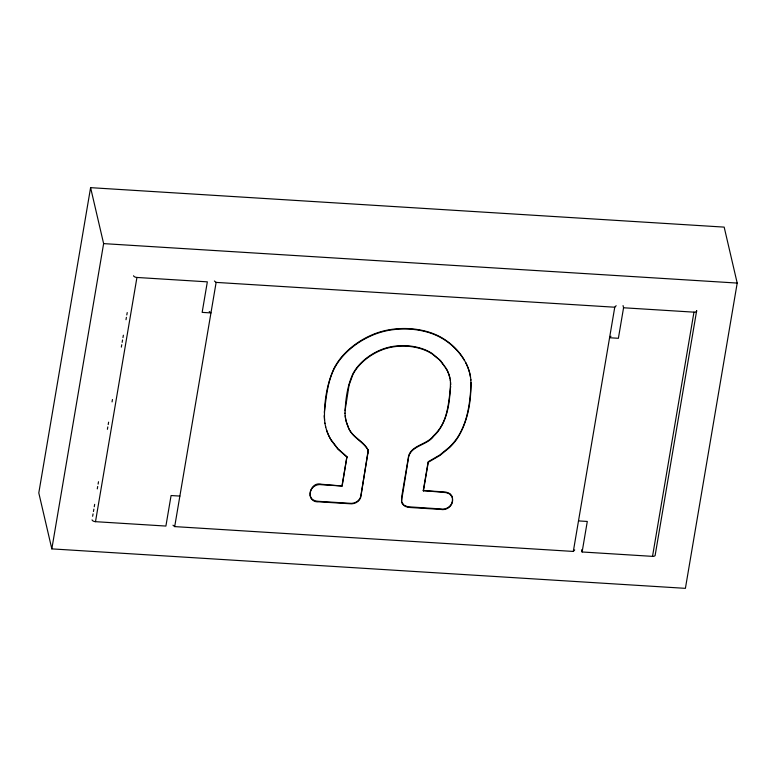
<?xml version="1.0" encoding="UTF-8"?>
<svg xmlns="http://www.w3.org/2000/svg" width="776" height="776" viewBox="0 0 776 776"><rect width="100%" height="100%" fill="white"/><g stroke="black" fill="none" stroke-linecap="round" stroke-linejoin="round"><path stroke-width="1.16" d="M345.039 413.501C345.417 400.144 347.202 386.235 352.828 373.993A48.151 40.701 -13.1 0 1 357.872 366.388C364.293 358.755 372.8 352.964 382.073 349.345A47.734 40.352 -13.1 0 1 391.599 346.659C402.317 344.728 413.618 345.485 423.851 349.297A47.763 40.371 -13.1 0 1 432.057 353.449L440.739 360.811L447.121 370.346A48.374 40.886 -13.1 0 1 449.944 378.29M368.096 452.844L367.95 450.487M450.701 386.38C448.615 401.696 447.995 418.943 437.557 431.446A49.392 41.749 -13.1 0 1 433.493 435.811C426.829 445.269 409.311 445.104 408.205 458.47L401.58 497.523L401.658 501.917M452.466 499.026C452.99 505.448 446.753 510.094 440.681 508.94L407.866 506.757L404.248 505.409L401.774 502.276M345.039 410.746L349.074 385.08L352.935 374.459A48.151 40.701 -13.1 0 1 357.978 366.864C364.4 359.22 372.907 353.429 382.18 349.811A47.734 40.352 -13.1 0 1 391.705 347.124C402.424 345.194 413.724 345.95 423.958 349.763A47.763 40.371 -13.1 0 1 432.164 353.914L439.245 359.618L444.978 366.602M324.349 412.347C326.201 397.574 327.414 382.122 334.233 368.639A67.628 57.162 -13.1 0 1 341.275 357.998C350.209 347.289 362.12 339.18 375.099 334.146A67.017 56.648 -13.1 0 1 388.456 330.392C402.327 327.899 416.867 328.626 430.292 333.001A66.668 56.357 -13.1 0 1 442.087 338.317C451.244 343.69 459.043 351.392 464.485 360.5M367.96 452.912L360.966 494.991C360.539 500.733 354.661 504.119 349.297 503.255L318.839 501.354C315.337 501.248 310.914 499.88 310.138 495.961M310.109 495.573C309.042 488.899 315.376 483.438 321.846 484.748L342.158 486.009L321.739 484.282C309.188 480.654 304.968 503.023 318.946 501.82L349.413 503.721C354.768 504.584 360.646 501.199 361.073 495.457L367.999 451.38M401.551 501.451C402.026 505.68 406.585 507.475 410.329 507.514L440.787 509.415C447.432 510.792 453.911 504.904 452.418 498.114M450.507 382.025C450.08 398.961 448.538 417.973 437.664 431.912A49.392 41.749 -13.1 0 1 433.6 436.277C426.936 445.734 409.427 445.57 408.312 458.936L401.531 501.034M470.537 377.126A67.434 57.007 -13.1 0 0 467.191 365.845C462.215 354.05 452.922 344.35 441.98 337.851A66.668 56.357 -13.1 0 0 430.185 332.535C416.76 328.161 402.22 327.433 388.349 329.926A67.017 56.648 -13.1 0 0 374.983 333.68C362.014 338.705 350.102 346.814 341.159 357.532A67.628 57.162 -13.1 0 0 334.126 368.173C326.745 384.168 323.999 402.375 324.514 419.894M452.165 496.941L449.673 493.914L446.045 492.615L423.269 490.597L428.158 461.778L439.769 455.027L449.401 447.151A64.689 54.679 -13.1 0 0 457.064 438.159C467.899 421.969 470.305 401.648 471.061 382.607M423.386 491.072L428.274 462.253L439.876 455.493L449.508 447.616A64.689 54.679 -13.1 0 0 457.171 438.624C468.267 421.407 471.556 399.785 470.838 379.61M90.598 187.656L38.8 492.925L51.827 548.884L685.402 588.344L737.2 283.075L724.173 227.116L90.598 187.656L103.625 243.615L51.827 548.884M92.645 516.273L93.052 513.896M93.45 511.51L93.857 509.124M94.265 506.747L94.662 504.361M97.291 488.88L97.698 486.494M98.106 484.108L98.503 481.731M107.398 429.312L107.806 426.926M108.213 424.55L108.611 422.163M112.054 401.91L112.452 399.533M121.347 347.115L121.754 344.728M122.162 342.352L122.559 339.966M122.967 337.589L123.374 335.203M126.003 319.712L126.401 317.335M126.808 314.949L127.216 312.573M179.877 496.077L171.079 495.534L165.899 526.06L95.496 521.676L136.935 277.459A3.133 1.581 9.6 0 1 133.52 275.761M574.715 549.912L573.318 551.435L174.697 526.603L216.135 282.396L214.409 280.999M342.041 485.543L346.93 456.725L337.841 448.683L331.051 439.779A64.689 54.679 -13.1 0 1 326.57 430.03M342.158 486.009L346.93 456.725M573.318 551.435L614.757 307.218L616.163 305.695M696.654 310.71L655.216 554.927A3.133 1.581 9.6 0 1 652.519 556.363L582.116 551.978L587.296 521.453L578.498 520.909M623.05 305.589L623.564 307.771L618.385 338.297L609.577 337.744L610.984 336.221M652.519 556.363L693.957 312.156A3.133 1.581 9.6 0 0 696.673 310.837M103.625 243.615L737.2 283.075M136.935 277.459L207.338 281.843L202.158 312.369L210.956 312.922L209.229 311.525M216.135 282.396L614.757 307.218M623.564 307.771L693.957 312.156M423.269 490.597L443.581 491.868C447.248 491.935 451.855 493.546 452.389 497.726M345.116 415.732L345.514 418.371A47.627 40.255 -13.1 0 0 347.861 425.927C350.781 436.859 363.381 440.361 367.863 449.789M344.922 413.036L345.621 418.836A47.627 40.255 -13.1 0 0 347.968 426.393C351.14 436.869 362.353 440.875 367.766 449.45M347.047 457.19L337.948 449.149L331.158 440.254A64.689 54.679 -13.1 0 1 326.686 430.496L325.6 426.587M172.97 525.216L174.697 526.603M446.006 367.989L447.015 369.871A48.374 40.886 -13.1 0 1 449.837 377.825L450.342 380.366M465.813 362.683L467.084 365.38A67.434 57.007 -13.1 0 1 470.431 376.661L470.945 380.075M581.612 549.806L582.116 551.978M367.756 449.323L367.94 450.158M324.872 423.056L325.707 427.052M367.834 449.692L368.008 450.546M452.282 497.261L452.524 498.58M450.235 379.9L450.769 384.654M324.979 423.521L324.193 415.693M367.902 450.08L368.086 451.389M95.496 521.676A3.133 1.581 9.6 0 1 92.043 519.852"/></g></svg>
